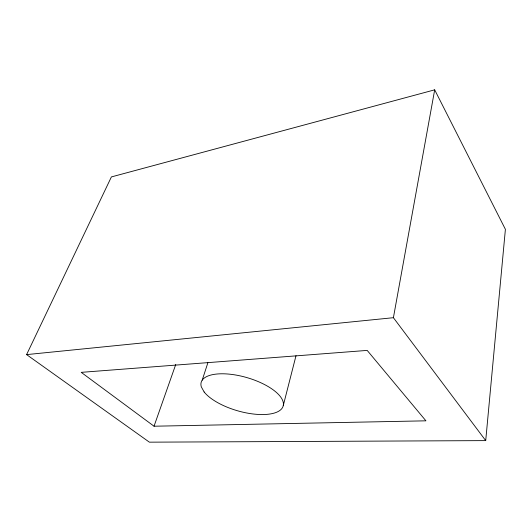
<?xml version="1.0" encoding="UTF-8"?>
<svg xmlns="http://www.w3.org/2000/svg" width="532" height="532" viewBox="0 0 532 532"><rect width="100%" height="100%" fill="white"/><g stroke="black" fill="none" stroke-linecap="round" stroke-linejoin="round"><path stroke-width="0.8" d="M485.716 440.616L505.4 229.325L434.684 89.835L111.394 176.923L26.6 354.611L149.379 442.165L485.716 440.616L393.407 317.697L434.684 89.835M283.283 405.504L296.018 355.675M202.207 380.161L207.852 362.844M154.034 426.218L425.926 420.825L367.186 350.408L81.223 372.353L154.034 426.218L175.76 364.453M26.6 354.611L393.407 317.697M204.142 391.971L201.322 386.877A42.666 17.237 16.2 0 1 254.243 380.021A42.666 17.237 16.2 0 1 272.783 413.464A42.666 17.237 16.2 0 1 204.142 391.971"/></g></svg>
